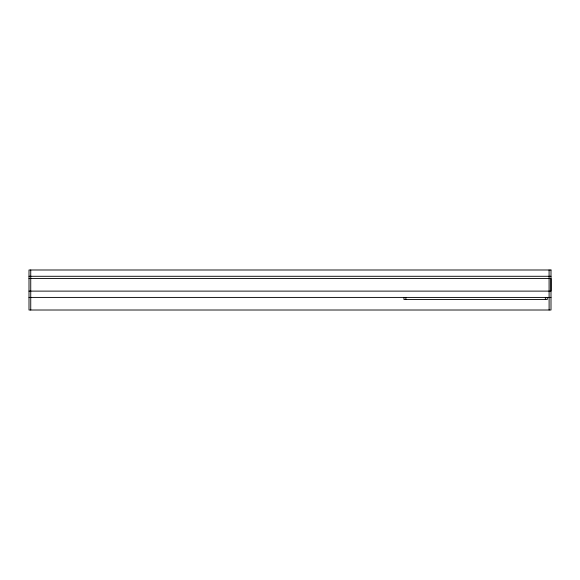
<?xml version="1.0" encoding="UTF-8"?>
<svg xmlns="http://www.w3.org/2000/svg" width="580" height="580" viewBox="0 0 580 580"><rect width="100%" height="100%" fill="white"/><g stroke="black" fill="none" stroke-linecap="round" stroke-linejoin="round"><path stroke-width="0.87" d="M29 276.283L551 276.283M29 278.523L551 278.523L551 291.117L29 291.117M29 297.417L551 297.417M549.079 269.99L549.115 310.01M547.281 297.417L547.281 299.519L403.955 299.519L403.955 297.417M545.367 297.417L545.367 299.519M405.877 297.417L405.877 299.519M30.74 269.99L30.74 310.01M551 269.99L29 269.99L29 310.01L551 310.01L551 269.99"/></g></svg>
